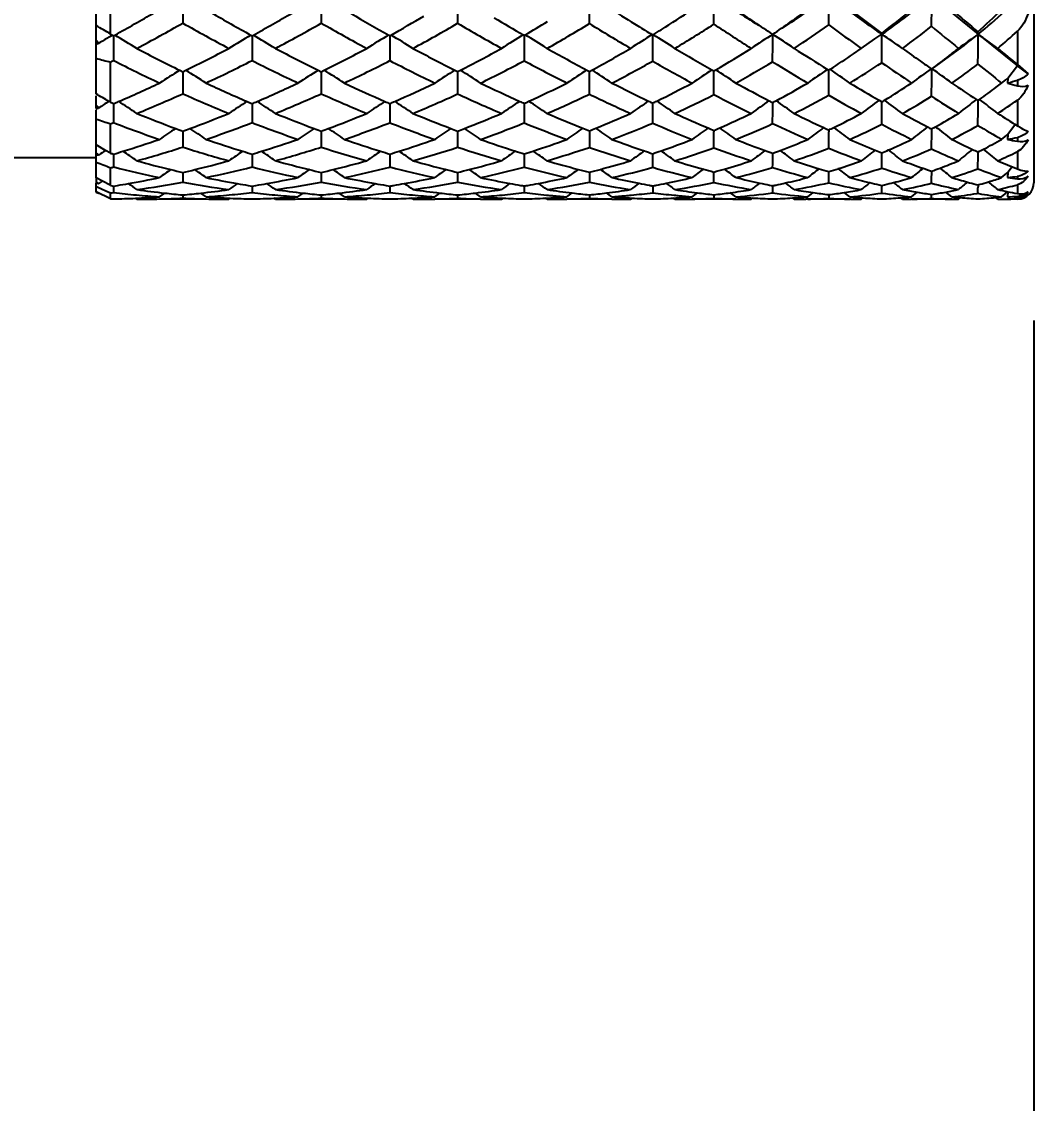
# Model space of a CAD drawing. Header units: millimetres. Extents: x 13495 to 14291, y -4366 to -3315.
# Drawn here: x 13903.935 to 13908.525, y -4003.813 to -3998.911 of the extents above; entities that cross this region are included whole.
import ezdxf

# ---------------------------------------------------------------- set-up
doc = ezdxf.new("R2010")
doc.units = ezdxf.units.MM
doc.header["$LTSCALE"] = 0.1
doc.layers.get('0').update_dxf_attribs({"lineweight": 15})
doc.layers.add('1', color=7, linetype='Continuous')
doc.layers.add('DIM', color=3, linetype='Continuous', lineweight=9)
doc.styles.add('ARIAL', font='arial.ttf')
doc.styles.get("Standard").update_dxf_attribs({"font": 'arial.ttf'})
doc.dimstyles.new('ISO-25', dxfattribs={"dimtxt": 4, "dimasz": 3.5, "dimexe": 0.5, "dimexo": 0.625, "dimtad": 1, "dimdec": 1, "dimlfac": 5, "dimdsep": 46, "dimtxsty": 'Standard', "dimcen": 2.5, "dimadec": 0, "dimazin": 0, "dimtfac": 1, "dimtdec": 1, "dimtmove": 0, "dimatfit": 3, "dimfxl": 1, "dimarcsym": 0})
doc.dimstyles.new('사본 ISO-25', dxfattribs={"dimtxt": 4, "dimasz": 3.5, "dimexe": 0.5, "dimexo": 0.625, "dimgap": 1.5, "dimtad": 1, "dimtih": 1, "dimtoh": 1, "dimdec": 1, "dimlfac": 4, "dimdsep": 46, "dimtxsty": 'ARIAL', "dimcen": 0, "dimclrd": 3, "dimclre": 3, "dimclrt": 3, "dimadec": 1, "dimazin": 0, "dimtfac": 1, "dimtdec": 1, "dimtmove": 0, "dimatfit": 3, "dimfxl": 1.25, "dimtfill": 1, "dimarcsym": 0})

# ---------------------------------------------------------------- blocks, each defined once
blk = doc.blocks.new('*D90')
at = {"color": 3, "lineweight": -2, "transparency": 16777216}
for p, q in [((13908.523, -4000.2663), (13908.523, -4046.4357)), ((13782.273, -4003.2528), (13782.273, -4046.4357)), ((13785.773, -4045.9357), (13905.023, -4045.9357))]:
    blk.add_line(p, q, dxfattribs=at)
at = {"color": 3, "transparency": 16777216}
for points in [[(13785.773, -4045.3524), (13785.773, -4046.5191), (13782.273, -4045.9357)], [(13905.023, -4045.3524), (13905.023, -4046.5191), (13908.523, -4045.9357)]]:
    blk.add_solid(points, dxfattribs=at)
at = {"layer": 'Defpoints', "color": 0, "transparency": 16777216}
for p in [(13908.523, -3999.6413), (13782.273, -4002.6278), (13908.523, -4045.9357)]:
    blk.add_point(p, dxfattribs=at)
at = {"color": 3, "transparency": 16777216, "insert": (13845.6398, -4042.3934), "char_height": 4, "attachment_point": 5, "style": 'ARIAL', "bg_fill": 3, "box_fill_scale": 1.1, "bg_fill_color": 256, "bg_fill_true_color": 13158600, "bg_fill_transparency": 0}
blk.add_mtext('505', dxfattribs=at)
blk = doc.blocks.new('*D91')
at = {"layer": 'Defpoints', "color": 0, "transparency": 16777216}
for p in [(13901.6222, -3989.9741), (13901.6222, -4163.6001), (13943.4233, -4163.6001)]:
    blk.add_point(p, dxfattribs=at)
at = {"layer": 'DIM', "color": 0, "lineweight": -2, "transparency": 16777216}
for p, q in [((13902.2472, -3989.9741), (13943.9233, -3989.9741)), ((13943.4233, -3993.4741), (13943.4233, -4160.1001)), ((13902.2472, -4163.6001), (13943.9233, -4163.6001))]:
    blk.add_line(p, q, dxfattribs=at)
at = {"layer": 'DIM', "color": 0, "transparency": 16777216}
for points in [[(13942.8399, -3993.4741), (13944.0066, -3993.4741), (13943.4233, -3989.9741)], [(13942.8399, -4160.1001), (13944.0066, -4160.1001), (13943.4233, -4163.6001)]]:
    blk.add_solid(points, dxfattribs=at)
at = {"layer": 'DIM', "color": 0, "transparency": 16777216, "insert": (13939.6969, -4076.7871), "char_height": 4, "attachment_point": 5, "rotation": 90}
blk.add_mtext('{\\fGulim|b0|i0|c129|p50;선반까지 높이 1000 ~ 1050}', dxfattribs=at)

msp = doc.modelspace()

# ---------------------------------------------------------------- linework, layer by layer
at = {"layer": '1', "color": 7, "linetype": 'Continuous'}
for p, q in [((13908.523, -3990.7913), (13908.523, -3999.6413)), ((13904.273, -3999.239), (13904.273, -3990.8422)), ((13904.3384, -3998.9675), (13904.3384, -3998.7395)), ((13904.6658, -3998.7962), (13904.6658, -3998.918)), ((13905.2932, -3998.7962), (13905.2932, -3998.9181)), ((13905.9115, -3998.7962), (13905.9114, -3998.9189)), ((13908.0599, -3998.7962), (13908.2701, -3998.9689)), ((13904.3384, -3998.9675), (13904.3469, -3998.9722)), ((13906.2092, -3998.9716), (13906.2133, -3998.974)), ((13906.2133, -3998.974), (13906.2176, -3998.9715)), ((13906.2133, -3998.974), (13906.2176, -3998.9715)), ((13906.7929, -3998.9706), (13906.7953, -3998.9721)), ((13906.7953, -3998.9721), (13906.798, -3998.9705)), ((13907.8027, -3998.9901), (13907.834, -3998.9689)), ((13907.8339, -3998.9689), (13907.8335, -3998.9646)), ((13908.2701, -3998.9689), (13908.2692, -3998.9574)), ((13908.2701, -3998.9689), (13908.4481, -3999.1112)), ((13908.448, -3998.9548), (13908.448, -3999.1063)), ((13904.2843, -3999.0099), (13904.273, -3999.0152)), ((13904.3297, -3998.9825), (13904.3469, -3998.9722)), ((13904.3525, -3998.9753), (13904.3581, -3998.9722)), ((13904.3525, -3998.9753), (13904.3525, -3999.0876)), ((13904.9742, -3998.9723), (13904.9799, -3998.9755)), ((13904.9742, -3998.9724), (13904.9799, -3998.9755)), ((13904.9799, -3998.9755), (13904.9856, -3998.9723)), ((13904.9799, -3998.9755), (13904.9856, -3998.9723)), ((13904.9799, -3998.9755), (13904.9799, -3999.0875)), ((13905.599, -3998.9721), (13905.6042, -3998.975)), ((13905.6042, -3998.975), (13905.6095, -3998.9721)), ((13905.6042, -3998.975), (13905.6095, -3998.9721)), ((13905.6043, -3998.9751), (13905.6042, -3999.0879)), ((13906.2134, -3998.974), (13906.2133, -3999.0889)), ((13907.7406, -3999.0325), (13907.8027, -3998.9901)), ((13907.7056, -3999.057), (13907.7406, -3999.0325)), ((13908.0617, -3999.1246), (13908.1411, -3999.0673)), ((13908.1398, -3999.0655), (13908.1411, -3999.0644)), ((13908.1398, -3999.0655), (13908.1411, -3999.0644)), ((13904.3384, -3999.2769), (13904.3384, -3999.0948)), ((13908.448, -3999.1112), (13908.4043, -3999.1684)), ((13908.448, -3999.1063), (13908.4969, -3999.1475)), ((13908.4969, -3999.1475), (13908.448, -3999.1112)), ((13904.652, -3999.132), (13904.6658, -3999.1389)), ((13904.652, -3999.132), (13904.6658, -3999.1389)), ((13904.6658, -3999.1389), (13904.6797, -3999.132)), ((13904.6658, -3999.1389), (13904.6658, -3999.2381)), ((13905.2795, -3999.132), (13905.2932, -3999.1387)), ((13905.2932, -3999.1387), (13905.3069, -3999.1319)), ((13905.2932, -3999.1387), (13905.3069, -3999.132)), ((13905.2932, -3999.1388), (13905.2932, -3999.2382)), ((13905.8986, -3999.1316), (13905.9114, -3999.1381)), ((13905.9114, -3999.1381), (13905.9243, -3999.1314)), ((13905.9114, -3999.1381), (13905.9243, -3999.1315)), ((13905.9115, -3999.1381), (13905.9114, -3999.2388)), ((13906.4971, -3999.1308), (13906.5084, -3999.1368)), ((13906.5084, -3999.1368), (13906.5199, -3999.1306)), ((13906.5084, -3999.1368), (13906.5199, -3999.1307)), ((13907.0636, -3999.1296), (13907.0726, -3999.1347)), ((13907.0726, -3999.1347), (13907.0818, -3999.1293)), ((13907.0726, -3999.1347), (13907.0819, -3999.1294)), ((13907.587, -3999.1278), (13907.593, -3999.1314)), ((13907.593, -3999.1314), (13907.5992, -3999.1274)), ((13907.593, -3999.1314), (13907.5992, -3999.1274)), ((13908.0575, -3999.1251), (13908.0593, -3999.1263)), ((13908.3523, -3999.2084), (13908.3765, -3999.1896)), ((13908.3765, -3999.1896), (13908.395, -3999.1754)), ((13908.395, -3999.1754), (13908.4043, -3999.1684)), ((13908.4043, -3999.1684), (13908.404, -3999.1896)), ((13908.448, -3999.1773), (13908.448, -3999.2017)), ((13904.273, -3999.3056), (13904.273, -3999.2475)), ((13908.2625, -3999.2646), (13908.2692, -3999.269)), ((13908.2692, -3999.269), (13908.2766, -3999.2638)), ((13908.2692, -3999.269), (13908.2767, -3999.2638)), ((13904.273, -3999.6191), (13904.273, -3999.311)), ((13904.3297, -3999.2734), (13904.331, -3999.2726)), ((13904.3384, -3999.2769), (13904.331, -3999.2726)), ((13904.3525, -3999.283), (13904.3525, -3999.2957)), ((13904.3525, -3999.2957), (13904.3525, -3999.3692)), ((13904.9799, -3999.2831), (13904.9799, -3999.2956)), ((13904.9799, -3999.2956), (13904.9799, -3999.3691)), ((13905.6043, -3999.2958), (13905.6042, -3999.3694)), ((13905.6043, -3999.2828), (13905.6043, -3999.2958)), ((13906.2134, -3999.296), (13906.2133, -3999.3702)), ((13906.2134, -3999.2819), (13906.2134, -3999.296)), ((13907.8216, -3999.2679), (13907.8335, -3999.2747)), ((13908.448, -3999.267), (13908.448, -3999.3833)), ((13904.3384, -3999.5073), (13904.3384, -3999.3747)), ((13904.6658, -3999.4076), (13904.6658, -3999.4097)), ((13904.6658, -3999.4076), (13904.6658, -3999.4097)), ((13904.6658, -3999.4097), (13904.6658, -3999.4799)), ((13905.2932, -3999.4075), (13905.2932, -3999.4098)), ((13905.2932, -3999.4075), (13905.2932, -3999.4098)), ((13905.2932, -3999.4098), (13905.2932, -3999.48)), ((13905.9115, -3999.4099), (13905.9114, -3999.4804)), ((13905.9115, -3999.407), (13905.9115, -3999.4099)), ((13906.5086, -3999.4102), (13906.5084, -3999.4812)), ((13906.5086, -3999.4061), (13906.5086, -3999.4102)), ((13907.0728, -3999.4045), (13907.0728, -3999.4107)), ((13907.5933, -3999.4019), (13907.5933, -3999.4115)), ((13908.4395, -3999.3767), (13908.4043, -3999.4223)), ((13908.3765, -3999.4449), (13908.3931, -3999.4314)), ((13908.3931, -3999.4314), (13908.4043, -3999.4223)), ((13908.4043, -3999.4223), (13908.404, -3999.4449)), ((13908.448, -3999.4359), (13908.448, -3999.4538)), ((13904.316, -3999.4947), (13904.273, -3999.4704)), ((13904.3384, -3999.5073), (13904.316, -3999.4947)), ((13906.2134, -3999.5108), (13906.2133, -3999.5706)), ((13908.27, -3999.5018), (13908.27, -3999.5064)), ((13908.448, -3999.5004), (13908.448, -3999.5792)), ((13904.273, -3999.5288), (13903.773, -3999.5288)), ((13904.2843, -3999.5164), (13904.273, -3999.5162)), ((13904.3525, -3999.5116), (13904.3525, -3999.57)), ((13904.9799, -3999.5117), (13904.9799, -3999.5699)), ((13905.6043, -3999.5114), (13905.6042, -3999.5701)), ((13904.3384, -3999.6542), (13904.3384, -3999.5736)), ((13904.6658, -3999.5948), (13904.6658, -3999.6075)), ((13904.6658, -3999.5948), (13904.6658, -3999.6075)), ((13904.6658, -3999.6075), (13904.6658, -3999.6387)), ((13905.2932, -3999.5947), (13905.2932, -3999.6076)), ((13905.2932, -3999.5947), (13905.2932, -3999.6076)), ((13905.2932, -3999.6076), (13905.2932, -3999.6388)), ((13905.9115, -3999.6077), (13905.9114, -3999.639)), ((13905.9115, -3999.5944), (13905.9115, -3999.6077)), ((13906.5086, -3999.5938), (13906.5084, -3999.6395)), ((13908.3765, -3999.618), (13908.3925, -3999.6044)), ((13908.3925, -3999.6044), (13908.4043, -3999.5945)), ((13908.4043, -3999.5945), (13908.404, -3999.618)), ((13908.4241, -3999.5695), (13908.4043, -3999.5945)), ((13904.3012, -3999.6342), (13904.273, -3999.6191)), ((13904.273, -3999.6209), (13904.273, -3999.638)), ((13904.273, -3999.638), (13904.2843, -3999.6461)), ((13904.273, -3999.6841), (13904.273, -3999.6398)), ((13904.2843, -3999.6461), (13904.273, -3999.6433)), ((13904.273, -3999.658), (13904.2779, -3999.6602)), ((13904.2843, -3999.6461), (13904.3012, -3999.6342)), ((13904.336, -3999.6529), (13904.3012, -3999.6342)), ((13904.3384, -3999.6542), (13904.336, -3999.6529)), ((13904.3384, -3999.6542), (13904.336, -3999.6529)), ((13904.3525, -3999.6565), (13904.3699, -3999.6536)), ((13904.3525, -3999.6565), (13904.3699, -3999.6537)), ((13904.3525, -3999.6569), (13904.3525, -3999.686)), ((13904.9624, -3999.6536), (13904.9799, -3999.6566)), ((13904.9624, -3999.6537), (13904.9799, -3999.6566)), ((13904.9799, -3999.6566), (13904.9974, -3999.6536)), ((13904.9799, -3999.6566), (13904.9974, -3999.6537)), ((13904.9799, -3999.6566), (13904.9799, -3999.686)), ((13905.5871, -3999.6535), (13905.6042, -3999.6564)), ((13905.5871, -3999.6536), (13905.6042, -3999.6564)), ((13905.6043, -3999.6565), (13905.6042, -3999.6861)), ((13906.2134, -3999.6572), (13906.2133, -3999.6863)), ((13906.2134, -3999.6561), (13906.2134, -3999.6572)), ((13906.7955, -3999.6575), (13906.7953, -3999.6867)), ((13906.7955, -3999.6556), (13906.7955, -3999.6575)), ((13907.3391, -3999.6547), (13907.3391, -3999.6579)), ((13907.8338, -3999.6533), (13907.8337, -3999.6586)), ((13908.2609, -3999.6489), (13908.2692, -3999.6511)), ((13908.261, -3999.649), (13908.2692, -3999.6511)), ((13908.2698, -3999.651), (13908.2697, -3999.6597)), ((13908.448, -3999.6125), (13908.4467, -3999.6126)), ((13908.448, -3999.6125), (13908.448, -3999.6233)), ((13908.448, -3999.6504), (13908.448, -3999.6902)), ((13904.2948, -3999.6929), (13904.273, -3999.682)), ((13904.286, -3999.6885), (13904.273, -3999.682)), ((13904.2779, -3999.6602), (13904.3166, -3999.6778)), ((13904.2843, -3999.6897), (13904.286, -3999.6885)), ((13904.3166, -3999.7038), (13904.2948, -3999.6929)), ((13904.3166, -3999.6778), (13904.3384, -3999.6876)), ((13904.3384, -3999.7147), (13904.3166, -3999.7038)), ((13904.3384, -3999.7147), (13904.3384, -3999.6876)), ((13904.5602, -3999.7053), (13904.5841, -3999.6883)), ((13904.6658, -3999.6968), (13904.6658, -3999.7115)), ((13904.7714, -3999.7053), (13904.7476, -3999.6883)), ((13905.1879, -3999.7053), (13905.2117, -3999.6883)), ((13905.2932, -3999.6967), (13905.2932, -3999.7115)), ((13905.3986, -3999.7053), (13905.3747, -3999.6882)), ((13905.8074, -3999.7053), (13905.8312, -3999.6881)), ((13905.9115, -3999.6966), (13905.9114, -3999.7116)), ((13906.0155, -3999.7053), (13905.9916, -3999.688)), ((13906.4066, -3999.7053), (13906.4305, -3999.6876)), ((13906.5085, -3999.6964), (13906.5084, -3999.7117)), ((13906.9739, -3999.7053), (13906.998, -3999.687)), ((13907.0727, -3999.696), (13907.0726, -3999.7119)), ((13907.498, -3999.7053), (13907.5226, -3999.6859)), ((13907.5931, -3999.6953), (13907.593, -3999.7122)), ((13907.9687, -3999.7053), (13907.9942, -3999.6843)), ((13908.1508, -3999.7053), (13908.1245, -3999.6835)), ((13908.2692, -3999.6897), (13908.2656, -3999.6903)), ((13908.2692, -3999.6897), (13908.2656, -3999.6902)), ((13908.2732, -3999.6903), (13908.2692, -3999.6897)), ((13908.2732, -3999.6903), (13908.2692, -3999.6897)), ((13908.3765, -3999.7053), (13908.3923, -3999.6917)), ((13908.3923, -3999.6917), (13908.4043, -3999.6814)), ((13908.4043, -3999.6814), (13908.404, -3999.7053)), ((13908.448, -3999.7047), (13908.448, -3999.7071)), ((13908.4825, -3999.7028), (13908.466, -3999.7107)), ((13908.4969, -3999.6908), (13908.4825, -3999.7028)), ((13904.4579, -3999.7163), (13904.4512, -3999.7115)), ((13904.7714, -3999.7163), (13904.5602, -3999.7163)), ((13904.8743, -3999.7163), (13904.881, -3999.7115)), ((13905.0855, -3999.7163), (13905.0788, -3999.7115)), ((13905.3986, -3999.7163), (13905.1879, -3999.7163)), ((13905.4994, -3999.7163), (13905.5061, -3999.7115)), ((13905.7091, -3999.7163), (13905.7023, -3999.7114)), ((13906.0155, -3999.7163), (13905.8074, -3999.7163)), ((13906.1103, -3999.7163), (13906.117, -3999.7113)), ((13906.3165, -3999.7163), (13906.3096, -3999.7113)), ((13906.6104, -3999.7163), (13906.4066, -3999.7163)), ((13906.6949, -3999.7163), (13906.7019, -3999.7111)), ((13906.8959, -3999.7163), (13906.8888, -3999.7109)), ((13907.1716, -3999.7163), (13906.9739, -3999.7163)), ((13907.242, -3999.7163), (13907.2493, -3999.7106)), ((13907.4362, -3999.7163), (13907.4287, -3999.7104)), ((13907.4983, -3999.7156), (13907.4891, -3999.7158)), ((13907.4983, -3999.7157), (13907.4891, -3999.7158)), ((13907.6884, -3999.7163), (13907.498, -3999.7163)), ((13907.6921, -3999.7158), (13907.6881, -3999.7157)), ((13907.6921, -3999.7158), (13907.6881, -3999.7158)), ((13907.7406, -3999.7163), (13907.7484, -3999.71)), ((13907.927, -3999.7163), (13907.9188, -3999.7097)), ((13908.1508, -3999.7163), (13907.9687, -3999.7163)), ((13907.9718, -3999.7159), (13907.9688, -3999.7159)), ((13907.9718, -3999.7159), (13907.9688, -3999.7159)), ((13908.181, -3999.7163), (13908.1897, -3999.7089)), ((13908.3589, -3999.7163), (13908.3493, -3999.7082)), ((13908.448, -3999.7163), (13908.404, -3999.7163)), ((13908.448, -3999.714), (13908.448, -3999.7163))]:
    msp.add_line(p, q, dxfattribs=at)
for centre, radius, start, end in [((13858.028, -3998.8008), 48.4806, 359.85864, 0.00541), ((13875.8629, -3998.8004), 31.21, 359.77525, 0.0077), ((13913.6265, -3988.9824), 11.8009, 236.26498, 237.43827), ((13905.0496, -3995.3274), 4.3016, 302.8609, 306.2537), ((13886.8328, -3998.7999), 20.7606, 359.6505, 0.01032), ((13905.8655, -3996.1595), 3.4304, 305.0183, 309.7697), ((13894.1647, -3998.7997), 13.8952, 359.45287, 0.0145), ((13900.1421, -3991.3514), 8.7093, 298.95218, 300.30079), ((13908.9842, -3991.6946), 8.3094, 239.71872, 241.14586), ((13901.167, -3992.0483), 7.9072, 298.8764, 300.34009), ((13912.5023, -3989.6071), 10.9669, 237.50388, 238.22832), ((13904.0332, -3994.4973), 5.2587, 302.1772, 304.0005), ((13913.9822, -3988.8889), 12.0725, 235.6574, 236.61378), ((13904.9144, -3995.3655), 4.3433, 303.9324, 306.5013), ((13916.506, -3987.1338), 14.6691, 233.0512, 233.75698), ((13905.7273, -3996.1823), 3.4896, 307.1245, 309.9634), ((13923.1343, -3981.3254), 23.062, 229.48072, 229.86659), ((13906.4439, -3996.9019), 2.749, 311.6051, 314.6693), ((13906.5601, -3996.8594), 2.7155, 309.0274, 312.3924), ((13900.5334, -3991.6609), 8.3511, 298.02988, 299.65883), ((13908.6256, -3991.9576), 8.0079, 240.36421, 242.0662), ((13901.514, -3992.3016), 7.6198, 297.95117, 299.73425), ((13909.6314, -3991.3415), 8.7307, 240.20527, 241.75271), ((13910.0196, -3991.0525), 9.0698, 239.59589, 240.83067), ((13902.1659, -3992.8311), 7.0406, 299.2821, 300.68127), ((13902.4707, -3993.0281), 6.822, 298.33902, 300.28825), ((13910.6576, -3990.8444), 9.3661, 239.55305, 240.95396), ((13911.0983, -3990.4976), 9.7833, 239.11944, 240.01669), ((13903.1247, -3993.6581), 6.148, 300.20367, 301.29871), ((13903.4085, -3993.8333), 5.9572, 299.21827, 301.35686), ((13911.7936, -3990.3414), 10.0763, 238.36435, 239.60177), ((13904.3004, -3994.6541), 5.0899, 300.6597, 303.0015), ((13913.1723, -3989.6918), 11.0642, 236.54411, 237.58915), ((13893.8081, -4016.9049), 20.7999, 59.58464, 59.79307), ((13912.5833, -4009.419), 12.2384, 121.388, 121.93194), ((13900.659, -4008.0796), 10.6704, 57.98107, 58.60499), ((13913.7055, -4010.0095), 13.0247, 122.04961, 122.56499), ((13912.2392, -3990.0308), 10.4682, 238.23133, 238.64929), ((13904.0388, -3994.5053), 5.2489, 301.7137, 302.1724), ((13901.1203, -4008.0335), 10.6947, 57.31336, 57.93431), ((13915.0656, -4010.8882), 14.2044, 122.9522, 123.42089), ((13883.5673, -3998.974), 23.7719, 359.71239, 0.01219), ((13901.3689, -4008.1748), 10.9723, 56.42967, 57.03521), ((13905.1436, -3995.4716), 4.2351, 302.7741, 305.3341), ((13915.2414, -3988.4221), 12.9939, 233.94117, 234.74262), ((13892.134, -3998.9749), 15.7, 359.55244, 0.02167), ((13901.2843, -4008.6467), 11.6858, 55.35834, 55.91089), ((13905.9241, -3996.249), 3.4292, 305.7368, 308.5089), ((13920.1285, -3984.3844), 18.9027, 230.32051, 230.79823), ((13906.5177, -3996.8054), 2.7842, 305.6683, 309.0057), ((13919.4932, -4014.7847), 19.3933, 125.36009, 125.68347), ((13897.4265, -3998.9702), 10.8436, 359.29264, 0.00668), ((13900.6414, -4009.7136), 13.1774, 54.15065, 54.62564), ((13906.6298, -3996.9574), 2.7011, 309.8035, 312.3123), ((13907.9935, -3996.1741), 4.6691, 217.1723, 217.3993), ((13909.9346, -4008.33), 10.8991, 120.9477, 121.22661), ((13905.3261, -3997.2052), 2.0202, 241.0066, 241.1877), ((13898.4991, -4008.7857), 11.4294, 58.57707, 59.16159), ((13910.7305, -4008.6362), 11.2483, 120.77999, 121.37416), ((13899.32, -4008.4842), 11.0714, 58.6168, 59.22047), ((13911.5877, -4008.9545), 11.641, 120.96054, 121.5339), ((13900.0433, -4008.2482), 10.818, 58.41682, 59.0338), ((13869.9972, -3998.9722), 36.7984, 359.81572, 0.00017), ((13907.7923, -3992.7688), 7.096, 241.97227, 243.73347), ((13901.4046, -3992.4885), 7.407, 296.24203, 297.9329), ((13908.7003, -3992.2202), 7.712, 242.04811, 243.66788), ((13902.3119, -3993.0985), 6.7359, 296.40031, 298.24306), ((13909.6181, -3991.7856), 8.234, 241.65738, 243.14533), ((13903.198, -3993.7872), 5.9996, 297.02796, 299.03952), ((13910.5736, -3991.4232), 8.7192, 240.77477, 242.12626), ((13904.0685, -3994.5538), 5.192, 298.1741, 300.3892), ((13911.5912, -3991.1149), 9.2052, 239.33095, 240.53688), ((13904.9049, -3995.3499), 4.3617, 299.9414, 302.4), ((13912.8143, -3990.6824), 9.9322, 237.21542, 238.24445), ((13905.6948, -3996.1375), 3.545, 302.4954, 304.5573), ((13914.8956, -3989.3481), 11.931, 234.26214, 234.74283), ((13906.413, -3996.8642), 2.7977, 306.0458, 308.1126), ((13906.4013, -3996.8501), 2.8161, 308.1571, 309.1961), ((13919.6501, -3985.4844), 17.6364, 230.1916, 230.56769), ((13907.0274, -3988.8148), 10.6259, 254.97665, 255.34102), ((13902.7931, -3996.0555), 3.4096, 296.9503, 297.2173), ((13907.4656, -3993.0095), 6.8289, 242.87979, 244.82127), ((13901.7389, -3992.7345), 7.1319, 295.1635, 297.02848), ((13908.3393, -3992.5085), 7.387, 242.95002, 244.74705), ((13902.6087, -3993.2894), 6.5265, 295.30657, 297.32092), ((13909.2158, -3992.1288), 7.8404, 242.57212, 244.23225), ((13903.4789, -3993.9633), 5.8093, 295.88967, 298.07894), ((13910.0851, -3991.895), 8.1695, 241.71084, 243.23933), ((13904.3251, -3994.6974), 5.04, 296.9631, 299.3482), ((13911.0228, -3991.6776), 8.5337, 240.30492, 241.67547), ((13905.139, -3995.4636), 4.2444, 298.6136, 301.2198), ((13912.1285, -3991.3594), 9.0969, 238.23042, 239.40161), ((13905.9055, -3996.2208), 3.463, 300.9869, 303.8302), ((13913.7641, -3990.5353), 10.4155, 235.29134, 236.19132), ((13914.3158, -3990.169), 10.926, 234.74063, 235.05485), ((13906.6084, -3996.9295), 2.7362, 304.3119, 307.3708), ((13917.5796, -3987.5371), 14.8485, 231.16905, 231.69842), ((13910.454, -4008.4696), 10.9934, 121.85547, 122.41999), ((13898.7844, -4008.6198), 11.1702, 57.58947, 58.14501), ((13911.2903, -4008.7832), 11.37, 121.91455, 122.46015), ((13899.563, -4008.352), 10.8629, 57.50698, 58.07811), ((13912.2271, -4009.1722), 11.8687, 122.22268, 122.74457), ((13900.2313, -4008.1593), 10.673, 57.18377, 57.76436), ((13913.3512, -4009.7745), 12.6597, 122.77956, 123.26801), ((13862.0352, -3999.125), 44.4734, 359.85192, 359.98483), ((13900.7692, -4008.0554), 10.617, 56.62147, 57.20443), ((13914.5936, -4010.4747), 13.6167, 123.57303, 124.02709), ((13879.1096, -3999.1258), 27.9632, 359.7622, 359.9818), ((13901.1251, -4008.0974), 10.7662, 55.83176, 56.40707), ((13916.1556, -4011.5526), 15.093, 124.59138, 125.00275), ((13889.425, -3999.1263), 18.1683, 359.6262, 359.98386), ((13901.2121, -4008.3825), 11.2451, 54.83587, 55.38983), ((13918.3412, -4013.3832), 17.5798, 125.79879, 126.15891), ((13896.1639, -3999.1267), 11.896, 359.40865, 0.00172), ((13900.8627, -4009.1012), 12.3027, 53.67264, 54.18645), ((13901.6375, -3992.9726), 6.8698, 293.48348, 295.17932), ((13907.5965, -3993.1754), 6.6446, 244.83849, 246.59664), ((13902.4584, -3993.4023), 6.3986, 293.42814, 295.24963), ((13908.4099, -3992.8214), 7.0443, 244.69196, 246.33293), ((13903.2836, -3993.9598), 5.8069, 293.79305, 295.76051), ((13909.2191, -3992.5908), 7.3353, 244.10446, 245.63182), ((13904.0978, -3994.6091), 5.1294, 294.6137, 296.7512), ((13910.0223, -3992.4854), 7.5224, 243.02751, 244.43976), ((13904.8984, -3995.337), 4.376, 295.9619, 298.3121), ((13910.8546, -3992.4417), 7.6875, 241.37422, 242.65331), ((13905.6664, -3996.0904), 3.5999, 297.9715, 300.5831), ((13911.8082, -3992.3332), 7.9989, 238.99935, 240.10603), ((13906.3844, -3996.8223), 2.8485, 300.8649, 303.7926), ((13913.1864, -3991.8146), 8.9302, 235.67516, 236.53832), ((13907.0248, -3997.477), 2.1817, 305.0155, 307.4785), ((13889.6441, -4024.5247), 29.2125, 59.81729, 59.9486), ((13901.9625, -3993.2213), 6.5962, 292.22848, 294.19409), ((13907.291, -3993.3895), 6.4107, 245.82642, 247.85311), ((13902.7561, -3993.6081), 6.1753, 292.16103, 294.25799), ((13908.0826, -3993.0638), 6.7752, 245.68785, 247.58729), ((13903.5564, -3994.127), 5.6282, 292.4877, 294.7361), ((13908.8461, -3992.9103), 6.9758, 245.12171, 246.90916), ((13904.3557, -3994.7596), 4.9708, 293.2326, 295.6637), ((13909.5995, -3992.8784), 7.0728, 244.08524, 245.75339), ((13905.1312, -3995.4485), 4.2613, 294.464, 297.1033), ((13910.3566, -3992.9377), 7.1082, 242.4842, 244.01311), ((13905.8734, -3996.1644), 3.5279, 296.2939, 299.1705), ((13911.1785, -3992.9935), 7.2066, 240.16302, 241.50761), ((13906.5673, -3996.865), 2.8127, 298.9075, 302.0342), ((13912.2668, -3992.8032), 7.6979, 236.86703, 237.94236), ((13920.1721, -4014.8282), 19.5977, 127.4239, 127.72452), ((13900.2052, -4009.8032), 13.2751, 52.10551, 52.55389), ((13906.615, -3997.2431), 3.1105, 221.1572, 221.4698), ((13904.1805, -3998.8865), 0.4291, 282.4589, 282.97), ((13904.0336, -3998.2533), 1.0792, 283.021, 283.4284), ((13910.1748, -4008.3226), 10.7728, 122.85963, 123.14779), ((13905.4002, -3996.8372), 2.6608, 246.4793, 246.8111), ((13901.7062, -3993.1286), 6.6992, 293.26748, 293.47658), ((13898.2382, -4008.7777), 11.3134, 56.6497, 57.15081), ((13910.9857, -4008.6309), 11.1313, 122.79054, 123.29996), ((13907.5275, -3993.3332), 6.4724, 246.60227, 246.82031), ((13902.5065, -3993.5117), 6.2791, 293.19792, 293.42277), ((13899.0677, -4008.4852), 10.9582, 56.69078, 57.20831), ((13911.8302, -4008.9044), 11.4804, 122.97256, 123.46618), ((13908.3098, -3993.0479), 6.7967, 246.3396, 246.54254), ((13903.3158, -3994.0317), 5.7281, 293.548, 293.7893), ((13899.7903, -4008.2643), 10.7192, 56.48453, 57.01345), ((13912.894, -4009.4322), 12.1708, 123.40926, 123.87452), ((13909.1097, -3992.8297), 7.0726, 245.64072, 245.8253), ((13904.0958, -3994.604), 5.135, 294.3545, 294.6098), ((13900.3842, -4008.1341), 10.6185, 56.03567, 56.56949), ((13914.0749, -4010.0547), 13.0208, 124.09088, 124.52598), ((13909.8826, -3992.7745), 7.2014, 244.45014, 244.61492), ((13904.8917, -3995.3226), 4.3919, 295.6868, 295.9592), ((13874.57, -3999.2605), 32.2256, 359.80264, 359.96428), ((13900.8326, -4008.0994), 10.6637, 55.34786, 55.88016), ((13915.5162, -4010.9678), 14.2817, 125.00737, 125.40567), ((13910.6706, -3992.7942), 7.2899, 242.66488, 242.8044), ((13905.6574, -3996.0734), 3.6192, 297.6855, 297.9713), ((13886.6606, -3999.262), 20.6786, 359.69113, 359.95506), ((13901.0564, -4008.2514), 10.9701, 54.43938, 54.95975), ((13917.412, -4012.4033), 16.264, 126.13388, 126.48761), ((13906.3725, -3996.8029), 2.8713, 300.5844, 300.8685), ((13894.4389, -3999.2633), 13.395, 359.51511, 359.95127), ((13900.9265, -4008.7331), 11.7251, 53.3407, 53.83439), ((13899.3559, -3999.2603), 8.9141, 359.2202, 359.94352), ((13907.1984, -3997.5125), 2.1541, 302.5987, 305.4611), ((13908.7122, -3986.2077), 13.8744, 251.34006, 251.62454), ((13906.6619, -3993.9328), 5.8273, 247.77582, 249.63165), ((13902.605, -3993.7511), 6.0203, 290.3432, 292.14418), ((13907.4184, -3993.5994), 6.1847, 247.83926, 249.5872), ((13903.3692, -3994.1604), 5.5888, 290.4855, 292.4051), ((13908.1542, -3993.4217), 6.3918, 247.50858, 249.16243), ((13904.1349, -3994.6917), 5.0389, 291.0201, 293.0801), ((13908.8669, -3993.3884), 6.4633, 246.75863, 248.32149), ((13904.8942, -3995.3264), 4.3875, 291.997, 294.2319), ((13909.5508, -3993.4953), 6.4078, 245.52335, 246.99214), ((13905.6309, -3996.0194), 3.6793, 293.5182, 295.9686), ((13910.2268, -3993.6831), 6.2964, 243.6909, 245.04364), ((13906.3299, -3996.726), 2.9592, 295.7587, 298.4723), ((13910.952, -3993.8528), 6.2546, 241.07611, 242.26563), ((13906.9752, -3997.4006), 2.2729, 299.0158, 302.04), ((13911.9369, -3993.7353), 6.6387, 237.38627, 238.29538), ((13903.3664, -3996.8331), 2.7211, 290.9292, 291.2485), ((13906.388, -3994.1085), 5.6408, 248.8476, 251.0933), ((13910.6789, -4008.4972), 10.9262, 123.59187, 124.05578), ((13906.6277, -3994.0238), 5.7301, 249.63641, 249.97851), ((13902.6538, -3993.8811), 5.8814, 290.00519, 290.33841), ((13898.5544, -4008.6461), 11.1046, 55.95407, 56.41045), ((13902.8855, -3993.9349), 5.8238, 288.89519, 291.07775), ((13907.124, -3993.8113), 5.9571, 248.90386, 251.03298), ((13911.5283, -4008.8109), 11.3103, 123.64859, 124.09661), ((13907.3649, -3993.7412), 6.0332, 249.59338, 249.91636), ((13903.4078, -3994.2629), 5.4792, 290.1272, 290.483), ((13899.3454, -4008.3751), 10.7883, 55.86926, 56.33915), ((13903.6277, -3994.3042), 5.4372, 289.0079, 291.3168), ((13907.8375, -3993.6733), 6.1183, 248.59131, 250.62084), ((13912.4869, -4009.2046), 11.8266, 123.95941, 124.3878), ((13908.0784, -3993.6186), 6.1808, 249.17007, 249.47624), ((13904.1493, -3994.7285), 4.9994, 290.6388, 291.0179), ((13900.0009, -4008.2088), 10.6293, 55.53849, 56.01568), ((13904.3792, -3994.8171), 4.9086, 289.4723, 291.9407), ((13908.5126, -3993.7139), 6.1058, 247.87816, 249.82283), ((13913.6665, -4009.843), 12.6818, 124.52247, 124.92236), ((13908.7781, -3993.6089), 6.2256, 248.3318, 248.61939), ((13904.8944, -3995.3266), 4.3872, 291.5867, 291.9961), ((13900.5273, -4008.1204), 10.5957, 54.96291, 55.4426), ((13905.1202, -3995.4237), 4.2884, 290.3332, 292.9925), ((13909.1622, -3993.8739), 5.9854, 246.70666, 248.55465), ((13914.9678, -4010.5702), 13.6995, 125.32673, 125.69843), ((13909.4283, -3993.7806), 6.0973, 247.00331, 247.2723), ((13905.6191, -3995.9924), 3.7088, 293.0732, 293.5185), ((13883.7295, -3999.3765), 23.3433, 359.73964, 359.9161), ((13900.858, -4008.1848), 10.7818, 54.15578, 54.6299), ((13905.8387, -3996.0905), 3.6096, 291.6708, 294.5589), ((13909.7911, -3994.1246), 5.7934, 244.95916, 246.68379), ((13916.5914, -4011.6469), 15.2177, 126.35691, 126.695), ((13910.0539, -3994.0518), 5.8892, 245.05509, 245.29884), ((13906.3071, -3996.6788), 3.0116, 295.2759, 295.7595), ((13892.6939, -3999.3775), 14.8994, 359.58751, 359.86917), ((13900.9012, -4008.4977), 11.3145, 53.1398, 53.59747), ((13906.5199, -3996.7735), 2.9158, 293.625, 296.776), ((13910.4382, -3994.3855), 5.6299, 242.4412, 243.9828), ((13918.773, -4013.3362), 17.5984, 127.57635, 127.87498), ((13910.7044, -3994.3213), 5.7247, 242.2769, 242.48), ((13906.9404, -3997.3379), 2.3446, 298.5025, 299.0153), ((13898.425, -3999.3775), 9.6349, 359.34327, 359.87644), ((13900.4936, -4009.23), 12.425, 51.95535, 52.38282), ((13907.1489, -3997.4291), 2.2511, 296.4296, 299.8479), ((13911.2161, -3994.5124), 5.6915, 238.8173, 240.0713), ((13902.7342, -3994.1135), 5.6354, 287.1373, 288.9062), ((13906.5582, -3994.2237), 5.5184, 251.1085, 252.9206), ((13903.4442, -3994.3698), 5.3663, 287.1033, 288.9616), ((13907.2564, -3994.0521), 5.7039, 250.9913, 252.7233), ((13904.1667, -3994.778), 4.9469, 287.3997, 289.3686), ((13907.9274, -3994.0396), 5.7334, 250.52123, 252.18237), ((13904.8874, -3995.3077), 4.4073, 288.0586, 290.1632), ((13908.5603, -3994.1862), 5.6086, 249.6554, 251.2498), ((13905.5963, -3995.9345), 3.771, 289.1487, 291.4263), ((13909.1536, -3994.4611), 5.3635, 248.3132, 249.8319), ((13906.278, -3996.6109), 3.0855, 290.7982, 293.2916), ((13909.7145, -3994.8173), 5.0518, 246.3551, 247.7704), ((13906.9175, -3997.2885), 2.399, 293.2335, 295.9881), ((13910.2768, -3995.1717), 4.7729, 243.5491, 244.8019), ((13907.4969, -3997.9152), 1.7646, 296.8622, 299.9007), ((13905.6955, -3998.0038), 2.0687, 226.5597, 226.9855), ((13910.3677, -4008.369), 10.7414, 124.29136, 124.49652), ((13904.9979, -3997.3418), 2.2637, 253.0609, 253.4349), ((13902.7716, -3994.2329), 5.5104, 286.6726, 287.1319), ((13898.0325, -4008.8204), 11.286, 55.29714, 55.68573), ((13903.0033, -3994.2908), 5.4489, 285.4822, 287.7645), ((13906.2991, -3994.377), 5.3579, 252.2521, 254.5784), ((13911.178, -4008.662), 11.0865, 124.25641, 124.65199), ((13906.5246, -3994.3318), 5.4053, 252.9245, 253.3948), ((13903.4674, -3994.4441), 5.2884, 286.6189, 287.0997), ((13898.8696, -4008.5319), 10.9296, 55.33907, 55.74042), ((13903.6973, -3994.5128), 5.2173, 285.4312, 287.8119), ((13906.9837, -3994.2323), 5.5133, 252.1438, 254.3815), ((13912.0598, -4008.9738), 11.489, 124.4389, 124.82067), ((13907.2054, -3994.2145), 5.5337, 252.7283, 253.1812), ((13904.1782, -3994.8139), 4.9092, 286.8871, 287.3979), ((13899.593, -4008.3186), 10.6975, 55.12895, 55.53939), ((13904.4038, -3994.8891), 4.8325, 285.6698, 288.1779), ((13907.6335, -3994.2714), 5.4863, 251.706, 253.8799), ((13913.1075, -4009.4475), 12.1276, 124.87513, 125.23729), ((13907.8648, -3994.232), 5.5311, 252.1902, 252.6282), ((13904.8818, -3995.2899), 4.426, 287.5084, 288.0564), ((13900.1823, -4008.1965), 10.608, 54.67177, 55.08667), ((13905.1115, -3995.3993), 4.3144, 286.2179, 288.8924), ((13908.2446, -3994.4669), 5.3064, 250.9019, 253.0199), ((13914.3191, -4010.0744), 13.0023, 125.56087, 125.90006), ((13908.4792, -3994.4222), 5.3591, 251.2596, 251.6868), ((13905.5847, -3995.9009), 3.8066, 288.545, 289.148), ((13881.3844, -3999.4731), 25.4111, 359.77823, 359.91727), ((13900.6117, -4008.1825), 10.6841, 53.97201, 54.38632), ((13905.8024, -3995.9946), 3.7121, 287.1317, 290.0097), ((13908.8082, -3994.8031), 4.991, 249.6504, 251.7108), ((13915.8159, -4011.0056), 14.3152, 126.48276, 126.7938), ((13909.0499, -3994.7403), 5.0656, 249.8434, 250.2591), ((13906.2623, -3996.5701), 3.1292, 290.1238, 290.8006), ((13891.0253, -3999.474), 16.314, 359.65292, 359.87966), ((13900.8069, -4008.355), 11.028, 53.04898, 53.45529), ((13906.4649, -3996.6402), 3.06, 288.5067, 291.6321), ((13909.3237, -3995.2411), 4.583, 247.8127, 249.793), ((13917.8104, -4012.4812), 16.3959, 127.61435, 127.89119), ((13909.5829, -3995.1364), 4.7066, 247.7832, 248.1792), ((13906.8991, -3997.2463), 2.445, 292.4679, 293.2401), ((13897.3182, -3999.4746), 10.5157, 359.45356, 359.83308), ((13900.633, -4008.856), 11.8302, 51.93457, 52.32228), ((13907.0853, -3997.2917), 2.4025, 290.5085, 293.9165), ((13909.8043, -3995.7198), 4.1526, 245.1506, 246.9881), ((13920.7409, -4014.973), 19.8964, 128.90721, 129.14349), ((13910.1022, -3995.5405), 4.3648, 244.8147, 245.1692), ((13907.4764, -3997.8754), 1.8094, 295.9867, 296.8688), ((13901.4971, -3999.4727), 6.7729, 359.10825, 359.71473), ((13899.8307, -4009.9555), 13.46, 50.68412, 51.03939), ((13907.6486, -3997.9025), 1.7867, 293.4232, 296.5789), ((13911.6054, -3981.2371), 19.724, 248.17661, 248.38086), ((13905.7943, -3994.715), 5.0086, 254.5239, 256.3438), ((13903.5114, -3994.6), 5.1265, 283.6339, 285.4176), ((13906.4709, -3994.5227), 5.2069, 254.5699, 256.3201), ((13904.1956, -3994.875), 4.8457, 283.7453, 285.6086), ((13907.1236, -3994.5006), 5.2361, 254.3263, 256.0214), ((13904.8838, -3995.2943), 4.4212, 284.1426, 286.1058), ((13907.7427, -3994.6418), 5.1035, 253.7722, 255.4196), ((13905.5646, -3995.8356), 3.8749, 284.8691, 286.9602), ((13908.3167, -3994.9371), 4.8191, 252.8533, 254.4548), ((13906.224, -3996.4574), 3.2482, 286.0136, 288.2635), ((13908.8411, -3995.3495), 4.4216, 251.474, 253.0159), ((13906.8487, -3997.1146), 2.586, 287.7361, 290.1764), ((13909.3163, -3995.8321), 3.9615, 249.4687, 250.9139), ((13907.4251, -3997.7594), 1.9362, 290.3298, 292.9795), ((13909.7364, -3996.3668), 3.4611, 246.546, 248.1456), ((13903.7867, -3997.358), 2.2832, 283.9833, 284.3495), ((13905.5578, -3994.827), 4.8937, 255.7422, 258.2383), ((13910.8467, -4008.5529), 10.9249, 124.79939, 125.12963), ((13905.7808, -3994.7697), 4.9522, 256.3464, 256.9884), ((13903.5317, -3994.6828), 5.0413, 283.0007, 283.6313), ((13898.3857, -4008.6973), 11.1001, 54.88045, 55.20538), ((13903.7528, -3994.7227), 5.0001, 281.7551, 284.2068), ((13906.2225, -3994.6667), 5.0582, 255.7793, 258.1972), ((13911.693, -4008.8494), 11.2932, 124.85165, 125.17105), ((13906.4459, -3994.6237), 5.1029, 256.3241, 256.9446), ((13904.2071, -3994.922), 4.7973, 283.0851, 283.7451), ((13899.1659, -4008.4517), 10.8111, 54.79487, 55.12878), ((13904.424, -3994.964), 4.755, 281.8268, 284.3714), ((13906.8639, -3994.6784), 5.0513, 255.5592, 257.9265), ((13912.6601, -4009.2372), 11.8105, 125.16038, 125.46622), ((13907.0861, -3994.6493), 5.0828, 256.0269, 256.6372), ((13904.8835, -3995.2934), 4.4222, 283.4409, 284.1425), ((13899.835, -4008.2697), 10.6326, 54.45901, 54.79944), ((13905.1009, -3995.3615), 4.3536, 282.1278, 284.8048), ((13907.4678, -3994.8696), 4.8655, 255.0581, 257.4015), ((13913.7846, -4009.7695), 12.5495, 125.72037, 126.00938), ((13907.6942, -3994.8255), 4.9136, 255.4277, 256.0356), ((13905.5559, -3995.8032), 3.9085, 284.1056, 284.8703), ((13900.3515, -4008.1935), 10.6167, 53.8758, 54.21876), ((13905.7678, -3995.8762), 3.8355, 282.6904, 285.5398), ((13908.0284, -3995.2047), 4.5376, 254.2317, 256.5613), ((13915.1315, -4010.5247), 13.6201, 126.52572, 126.79447), ((13908.2528, -3995.164), 4.5834, 254.4638, 255.0789), ((13906.2085, -3996.4038), 3.304, 285.1609, 286.0158), ((13889.2975, -3999.5479), 17.7754, 359.70219, 359.85529), ((13900.6657, -4008.2701), 10.8252, 53.0587, 53.39901), ((13906.4123, -3996.4729), 3.2355, 283.5728, 286.6424), ((13908.5354, -3995.6619), 4.0899, 252.9893, 255.3062), ((13916.8437, -4011.6656), 15.2476, 127.55734, 127.80173), ((13908.7591, -3995.6157), 4.143, 253.0249, 253.6521), ((13906.828, -3997.0502), 2.6537, 286.7546, 287.7385), ((13896.3666, -3999.5486), 11.2268, 359.52589, 359.78259), ((13900.6787, -4008.6001), 11.3936, 52.03147, 52.36195), ((13907.0213, -3997.1076), 2.5975, 284.8807, 288.2195), ((13908.9835, -3996.2013), 3.5642, 251.1757, 253.4573), ((13919.2131, -4013.5073), 17.8704, 128.77727, 128.99261), ((13909.2138, -3996.1267), 3.6496, 250.9223, 251.5569), ((13907.4011, -3997.6947), 2.0052, 289.1602, 290.3292), ((13900.9789, -3999.5491), 7.081, 359.23716, 359.67956), ((13900.2043, -4009.3738), 12.5827, 50.83589, 51.14688), ((13907.5821, -3997.7343), 1.9677, 286.7997, 290.4385), ((13909.3706, -3996.7808), 3.0063, 248.5096, 250.6909), ((13904.6759, -3997.6444), 2.0379, 260.4652, 260.8684), ((13903.5777, -3994.9083), 4.8111, 279.477, 280.0746), ((13903.5644, -3994.8351), 4.8855, 280.0776, 281.7607), ((13897.8966, -4008.8697), 11.2978, 54.49594, 54.73574), ((13903.7966, -3994.9452), 4.7733, 277.9636, 280.4928), ((13905.5287, -3994.9748), 4.7431, 259.5184, 262.0698), ((13905.7561, -3994.8844), 4.8349, 258.2492, 259.9562), ((13911.3316, -4008.7411), 11.1326, 125.20926, 125.45254), ((13905.7463, -3994.9387), 4.7797, 259.958, 260.5608), ((13904.2239, -3995.0064), 4.7112, 279.4498, 280.0612), ((13904.218, -3994.9738), 4.7443, 280.0627, 281.7963), ((13898.7413, -4008.5793), 10.9353, 54.53831, 54.78608), ((13904.4415, -3995.0517), 4.6655, 277.9342, 280.5186), ((13906.1659, -3994.9525), 4.7668, 259.451, 261.9625), ((13906.4005, -3994.8333), 4.8884, 258.1724, 259.8365), ((13912.2332, -4009.0704), 11.5613, 125.3879, 125.62244), ((13906.383, -3994.9296), 4.7906, 259.8393, 260.4363), ((13904.8789, -3995.2719), 4.4441, 279.3936, 279.6185), ((13904.879, -3995.2726), 4.4434, 279.6185, 280.2608), ((13904.8797, -3995.2766), 4.4393, 280.2607, 282.0611), ((13899.4686, -4008.3654), 10.701, 54.32607, 54.57991), ((13905.0933, -3995.3237), 4.3922, 278.0592, 280.7351), ((13906.7765, -3995.1103), 4.6106, 259.186, 261.6918), ((13907.0192, -3994.9501), 4.7746, 257.8651, 259.4954), ((13913.2568, -4009.4931), 12.1457, 125.81977, 126.04397), ((13906.9939, -3995.0842), 4.6381, 259.5004, 260.1056), ((13906.9865, -3995.1267), 4.5949, 260.1062, 260.3134), ((13905.5252, -3995.6582), 4.0567, 279.7664, 280.0035), ((13905.5294, -3995.6821), 4.0325, 280.0031, 280.6964), ((13905.5364, -3995.7188), 3.9951, 280.6963, 282.5813), ((13900.0696, -4008.2277), 10.5932, 53.8639, 54.12185), ((13905.7397, -3995.7426), 3.972, 278.3499, 281.1603), ((13907.3501, -3995.4276), 4.2952, 258.7001, 261.2267), ((13907.6, -3995.2277), 4.5004, 257.2968, 258.8982), ((13914.4649, -4010.0918), 12.9975, 126.50156, 126.71304), ((13907.5663, -3995.3972), 4.3276, 258.9048, 259.5341), ((13907.5564, -3995.4502), 4.2737, 259.535, 259.7421), ((13906.1595, -3996.1892), 3.5242, 280.3946, 280.6503), ((13906.1651, -3996.2189), 3.494, 280.6495, 281.424), ((13906.1766, -3996.2751), 3.4366, 281.4225, 283.4148), ((13900.4773, -4008.2393), 10.7045, 53.15802, 53.41651), ((13906.3667, -3996.2694), 3.444, 278.8386, 281.8277), ((13907.8751, -3995.8834), 3.8416, 257.9421, 260.5137), ((13908.1336, -3995.639), 4.0936, 256.4086, 257.9753), ((13915.9624, -4010.9902), 14.2876, 127.41856, 127.61446), ((13908.0909, -3995.8368), 3.8912, 257.983, 258.6543), ((13908.078, -3995.9007), 3.8261, 258.6556, 258.8622), ((13906.7656, -3996.8027), 2.909, 281.3668, 281.6474), ((13894.931, -3999.5998), 12.4083, 359.59609, 359.73178), ((13906.7723, -3996.8351), 2.876, 281.6463, 282.5465), ((13906.7873, -3996.9017), 2.8077, 282.5426, 284.6619), ((13900.6406, -4008.442), 11.0943, 52.22777, 52.48288), ((13906.9626, -3996.8673), 2.8449, 279.5817, 282.8005), ((13908.3418, -3996.4429), 3.2851, 256.8234, 259.4554), ((13908.6123, -3996.1469), 3.5919, 255.0951, 256.6028), ((13917.9733, -4012.4358), 16.3588, 128.54342, 128.71999), ((13908.5604, -3996.3627), 3.37, 256.6109, 257.3462), ((13908.5436, -3996.4371), 3.2937, 257.3483, 257.5495), ((13907.3309, -3997.4496), 2.2603, 282.847, 283.1589), ((13907.3389, -3997.4833), 2.2256, 283.1569, 284.2571), ((13900.4252, -4008.9715), 11.9477, 51.10562, 51.35185), ((13907.3562, -3997.5507), 2.1561, 284.2501, 286.5023), ((13907.5156, -3997.491), 2.2199, 280.6803, 284.1769), ((13908.7419, -3997.0621), 2.67, 255.1878, 257.8738), ((13909.0324, -3996.7031), 3.0453, 253.1721, 254.5614), ((13920.983, -4014.9404), 19.9249, 129.82686, 129.9796), ((13908.9708, -3996.925), 2.815, 254.5681, 255.3943), ((13907.8422, -3998.075), 1.633, 285.1596, 285.5025), ((13907.8526, -3998.1121), 1.5944, 285.4985, 286.9339), ((13907.87, -3998.1685), 1.5354, 286.9279, 289.2634), ((13899.5478, -4010.1166), 13.6644, 49.84776, 50.07722), ((13908.0122, -3998.0859), 1.624, 282.3243, 285.5663), ((13908.448, -3999.6413), 0.075, 271.3826, 0), ((13904.9253, -3998.3803), 1.4579, 243.4219, 243.7499), ((13904.5348, -3999.1714), 0.5756, 243.7907, 244.2034), ((13904.1135, -3997.6572), 2.0428, 276.3193, 276.7187), ((13904.8759, -3995.1867), 4.5296, 263.3645, 264.6757), ((13904.2446, -3995.1862), 4.5301, 272.6141, 273.9956), ((13904.8753, -3995.1933), 4.523, 264.6756, 266.0052), ((13905.0905, -3995.1467), 4.5699, 262.0426, 263.6376), ((13905.0889, -3995.1611), 4.5553, 263.6381, 264.6716), ((13904.239, -3995.1168), 4.5998, 275.3241, 276.3476), ((13904.2349, -3995.0803), 4.6366, 276.3481, 277.9265), ((13904.4537, -3995.1523), 4.5641, 273.9922, 275.3163), ((13905.0865, -3995.1903), 4.526, 266.0081, 267.3973), ((13904.4509, -3995.1228), 4.5937, 275.3165, 276.6126), ((13905.5114, -3995.1052), 4.6115, 263.3813, 264.6725), ((13904.8748, -3995.2364), 4.4799, 272.6104, 274.0074), ((13905.5067, -3995.1566), 4.5599, 264.6724, 265.9911), ((13905.729, -3995.0546), 4.6625, 262.0666, 263.6298), ((13905.7224, -3995.1129), 4.6038, 263.6311, 264.6506), ((13904.8763, -3995.2536), 4.4626, 275.3612, 276.4127), ((13904.8769, -3995.2586), 4.4576, 276.4119, 278.0278), ((13905.0874, -3995.2752), 4.4411, 274.0173, 275.3521), ((13905.7131, -3995.228), 4.4884, 265.9808, 267.3561), ((13905.0887, -3995.2889), 4.4273, 275.3527, 276.6872), ((13906.1328, -3995.1987), 4.5184, 263.2816, 264.5893), ((13905.5029, -3995.4574), 4.2588, 272.6838, 274.0992), ((13906.1237, -3995.2946), 4.4221, 264.5894, 265.897), ((13906.3518, -3995.136), 4.5818, 261.9362, 263.4763), ((13906.34, -3995.2375), 4.4797, 263.4782, 264.5097), ((13905.5106, -3995.5505), 4.1655, 275.5214, 276.6303), ((13905.5158, -3995.5939), 4.1217, 276.6294, 278.2932), ((13905.717, -3995.563), 4.153, 274.1228, 275.4672), ((13906.3238, -3995.433), 4.2834, 265.8732, 267.2338), ((13905.722, -3995.6153), 4.1006, 275.4671, 276.8823), ((13906.7274, -3995.466), 4.2515, 263.0555, 264.4209), ((13906.1167, -3995.8317), 3.8845, 272.8469, 274.2804), ((13906.7189, -3995.5503), 4.1667, 264.4238, 264.818), ((13906.9472, -3995.3804), 4.3382, 261.6394, 263.1597), ((13906.7124, -3995.6232), 4.0936, 264.8164, 265.7155), ((13906.9303, -3995.5199), 4.1977, 263.1628, 264.2325), ((13906.1307, -3995.9935), 3.722, 275.8244, 277.0304), ((13906.1398, -3996.0664), 3.6486, 277.0291, 278.7517), ((13900.2421, -4008.2609), 10.6655, 53.33824, 53.49947), ((13906.3287, -3995.9775), 3.7385, 274.3211, 275.2764), ((13906.9065, -3995.7903), 3.9262, 265.674, 267.0128), ((13906.3324, -3996.0184), 3.6974, 275.2775, 275.6668), ((13906.3378, -3996.0706), 3.6449, 275.6639, 277.2118), ((13907.284, -3995.8818), 3.8361, 262.6823, 264.1545), ((13906.7044, -3996.3356), 3.3805, 273.1278, 274.5728), ((13907.2726, -3995.989), 3.7283, 264.1597, 264.4935), ((13907.5036, -3995.7717), 3.9479, 261.1448, 262.6423), ((13907.265, -3996.0696), 3.6474, 264.4913, 265.4214), ((13907.4815, -3995.9416), 3.7765, 262.6452, 263.7847), ((13906.7243, -3996.5477), 3.1675, 276.3134, 277.6725), ((13906.7367, -3996.639), 3.0753, 277.6713, 279.4574), ((13900.5495, -4008.3406), 10.8821, 52.51661, 52.67852), ((13906.9189, -3996.5769), 3.1386, 274.6181, 277.6907), ((13907.4504, -3996.2695), 3.4472, 265.3615, 266.656), ((13907.7812, -3996.4981), 3.2197, 262.1046, 264.9539), ((13907.2545, -3996.9302), 2.7858, 273.5848, 275.0142), ((13908.0112, -3996.2743), 3.4465, 260.396, 261.8509), ((13907.9841, -3996.4633), 3.2556, 261.8523, 263.1002), ((13907.2799, -3997.1711), 2.5436, 277.0701, 278.6709), ((13907.2947, -3997.2681), 2.4454, 278.6713, 280.5078), ((13900.5504, -4008.674), 11.4625, 51.4843, 51.64434), ((13907.4641, -3997.1804), 2.5348, 275.0769, 278.3792), ((13907.9451, -3996.8313), 2.8854, 264.8961, 266.0925), ((13900.1895, -3999.6024), 7.6444, 359.35628, 359.57833), ((13908.2284, -3997.1106), 2.6077, 261.2891, 264.284), ((13907.7565, -3997.5706), 2.1453, 274.3378, 275.6748), ((13908.4614, -3996.8462), 2.8764, 259.2918, 260.6526), ((13908.4297, -3997.0395), 2.6805, 260.6506, 262.0561), ((13907.7868, -3997.8163), 1.8976, 278.2553, 280.253), ((13903.0934, -3999.6327), 4.9665, 359.0779, 359.289), ((13907.8027, -3997.9051), 1.8075, 280.2589, 282.0819), ((13907.9579, -3997.7932), 1.9218, 275.7626, 279.2132), ((13908.3817, -3997.4305), 2.2865, 264.2061, 265.1838), ((13903.5526, -3999.602), 4.7174, 358.9352, 359.2995), ((13908.6065, -3997.7577), 1.9612, 260.2143, 263.2647), ((13908.2005, -3998.2043), 1.5113, 275.6538, 276.6882), ((13908.8487, -3997.4355), 2.29, 257.6495, 258.8101), ((13908.8174, -3997.5937), 2.1288, 258.8093, 260.0076), ((13908.4447, -3999.6286), 0.0749, 272.5634, 274.2124), ((13908.4509, -3999.6329), 0.0742, 267.8303, 281.6885), ((13908.4511, -3999.6346), 0.0725, 281.7327, 287.8925), ((13908.4514, -3999.6353), 0.0718, 287.8926, 295.6199), ((13908.4514, -3999.6354), 0.0716, 295.6319, 309.4156), ((13904.3937, -3997.7465), 1.969, 268.3908, 268.8026), ((13904.2463, -3995.2227), 4.4936, 271.355, 272.6138), ((13904.4578, -3995.2407), 4.4756, 270.0007, 271.314), ((13904.4571, -3995.2117), 4.5046, 271.3141, 272.6554), ((13904.8745, -3995.2073), 4.509, 267.3475, 268.6873), ((13904.8743, -3995.2148), 4.5015, 268.6874, 269.9998), ((13905.0859, -3995.2046), 4.5117, 267.3973, 268.6543), ((13904.8745, -3995.2295), 4.4868, 271.3464, 272.6104), ((13905.0855, -3995.2329), 4.4834, 269.9997, 271.3108), ((13905.0859, -3995.2476), 4.4687, 271.3108, 272.6594), ((13905.5007, -3995.2582), 4.4581, 267.3325, 268.6845), ((13905.4995, -3995.3096), 4.4067, 268.6847, 269.9987), ((13905.7105, -3995.285), 4.4313, 267.3561, 268.6255), ((13905.5007, -3995.4095), 4.3068, 271.3779, 272.6839), ((13905.7092, -3995.3974), 4.3189, 269.9986, 271.3058), ((13905.7104, -3995.453), 4.2633, 271.3057, 272.702), ((13906.1125, -3995.4829), 4.2334, 267.2772, 268.6842), ((13906.1104, -3995.5734), 4.1429, 268.6846, 269.9977), ((13906.3191, -3995.5301), 4.1862, 267.234, 268.5525), ((13906.1126, -3995.7501), 3.9661, 271.4547, 272.8464), ((13906.3165, -3995.7071), 4.0092, 269.9988, 270.9191), ((13906.3172, -3995.7502), 3.9661, 270.9201, 271.2959), ((13906.3187, -3995.8105), 3.9058, 271.293, 272.7842), ((13906.698, -3995.8646), 3.8517, 267.1786, 268.6928), ((13906.6959, -3995.947), 3.7693, 268.697, 269.0479), ((13906.6951, -3996.0022), 3.7141, 269.0465, 269.9983), ((13906.8998, -3995.9197), 3.7966, 267.0125, 268.4234), ((13906.6986, -3996.229), 3.4873, 271.5897, 273.1265), ((13906.896, -3996.1599), 3.5564, 269.9982, 270.9555), ((13906.8968, -3996.2121), 3.5042, 270.9571, 271.2652), ((13906.8988, -3996.2885), 3.4278, 271.2602, 272.9075), ((13907.2456, -3996.377), 3.3393, 267.0308, 268.7264), ((13907.243, -3996.4739), 3.2424, 268.7333, 268.9941), ((13907.2421, -3996.5332), 3.1831, 268.9918, 269.9976), ((13907.4416, -3996.4207), 3.2957, 266.6542, 268.2141), ((13907.2471, -3996.8095), 2.9067, 271.8101, 273.5818), ((13907.4363, -3996.7119), 3.0044, 269.9975, 271.0071), ((13907.4393, -3996.8489), 2.8673, 271.1795, 273.0721), ((13907.7443, -3996.9833), 2.7331, 266.8259, 268.8223), ((13907.7408, -3997.1387), 2.5776, 268.9187, 269.9967), ((13907.9344, -3996.9913), 2.7251, 266.087, 267.8769), ((13907.7476, -3997.4484), 2.2678, 272.1703, 274.3303), ((13907.9271, -3997.3167), 2.3996, 269.9971, 270.9954), ((13907.9299, -3997.449), 2.2673, 271.0573, 273.2704), ((13908.1846, -3997.6278), 2.0886, 266.5605, 268.808), ((13908.1817, -3997.7366), 1.9797, 268.8252, 269.1044), ((13908.1811, -3997.7826), 1.9337, 269.102, 269.9974), ((13908.3692, -3997.5841), 2.1324, 265.1701, 267.3126), ((13908.1904, -3998.0968), 1.6193, 272.7893, 275.633), ((13908.359, -3997.9306), 1.7857, 269.9969, 270.9647), ((13908.3598, -3997.9819), 1.7344, 270.967, 271.472), ((13908.3606, -3998.0144), 1.7018, 271.4721, 271.9585), ((13908.3623, -3998.0611), 1.6551, 271.9561, 272.9709), ((13908.4444, -3999.6437), 0.0705, 272.9726, 274.1021), ((13908.4444, -3999.6455), 0.0687, 274.1648, 288.2885)]:
    msp.add_arc(centre, radius, start, end, dxfattribs=at)
for major_axis, ratio, start_param, end_param in [((7.4804, 2.79), 0.471995, -1.750852, -1.745055), ((7.4819, -2.7448), 0.476617, -1.403494, -1.397697), ((7.5089, 2.1809), 0.524208, -1.727685, -1.721889), ((7.5121, -2.1237), 0.528129, -1.428386, -1.422589), ((7.5528, 1.4205), 0.56534, -1.682524, -1.676904), ((7.5565, -1.3506), 0.568058, -1.475412, -1.469615), ((7.5892, 0.5209), 0.588963, -1.616994, -1.611198), ((7.5909, -0.4418), 0.58995, -1.538405, -1.536473)]:
    msp.add_ellipse((13908.448, -3995.2163), major_axis=major_axis, ratio=ratio, start_param=start_param, end_param=end_param, dxfattribs=at)
for points, knots in [([(13921.6905, -4050.4226), (13921.8459, -4046.1399), (13921.512, -4037.5482), (13919.2036, -4020.5468), (13914.0655, -3999.6838), (13905.9597, -3975.2728), (13895.0368, -3942.7666), (13887.1277, -3909.287), (13882.4066, -3875.3117), (13881.2091, -3858.1841), (13880.9921, -3849.6135)], [0, 0, 0, 0, 0.062488, 0.124993, 0.24997, 0.375004, 0.500042, 0.749967, 0.874987, 1, 1, 1, 1]), ([(13907.5933, -3998.7962), (13907.6136, -3998.8111), (13907.6934, -3998.8693), (13907.7737, -3998.9267), (13907.8339, -3998.9689)], [0, 0, 0, 0, 0.254803, 1, 1, 1, 1]), ([(13908.448, -3999.3833), (13908.4531, -3999.3864), (13908.4689, -3999.3958), (13908.4853, -3999.4044), (13908.4969, -3999.4088)], [0, 0, 0, 0, 0.321036, 1, 1, 1, 1]), ([(13908.448, -3999.5792), (13908.453, -3999.5812), (13908.4687, -3999.5867), (13908.4857, -3999.5896), (13908.4969, -3999.5885)], [0, 0, 0, 0, 0.322175, 1, 1, 1, 1]), ([(13908.448, -3999.6902), (13908.4531, -3999.691), (13908.4696, -3999.6927), (13908.4869, -3999.6889), (13908.4969, -3999.6831)], [0, 0, 0, 0, 0.30592, 1, 1, 1, 1])]:
    msp.add_open_spline(points, degree=3, knots=knots, dxfattribs=at)
for points in [[(13908.4969, -3998.8742), (13908.4858, -3998.9036), (13908.4713, -3998.9337), (13908.448, -3998.9548)], [(13908.4969, -3999.1475), (13908.4837, -3999.1612), (13908.4664, -3999.1721), (13908.448, -3999.1773)], [(13908.448, -3999.2017), (13908.4638, -3999.2061), (13908.4823, -3999.2062), (13908.4969, -3999.1991)], [(13908.4969, -3999.1991), (13908.4858, -3999.2247), (13908.4708, -3999.2509), (13908.448, -3999.267)], [(13908.4969, -3999.4088), (13908.4838, -3999.4221), (13908.4663, -3999.4322), (13908.448, -3999.4359)], [(13908.448, -3999.4538), (13908.4642, -3999.457), (13908.4829, -3999.455), (13908.4969, -3999.4464)], [(13908.4969, -3999.4464), (13908.4857, -3999.4679), (13908.4698, -3999.4895), (13908.448, -3999.5004)], [(13908.4969, -3999.5885), (13908.4839, -3999.6011), (13908.466, -3999.6102), (13908.448, -3999.6125)], [(13908.448, -3999.6233), (13908.4647, -3999.6253), (13908.4833, -3999.6212), (13908.4969, -3999.6113)], [(13908.4969, -3999.6113), (13908.4853, -3999.6287), (13908.4681, -3999.6448), (13908.448, -3999.6504)], [(13908.4969, -3999.6831), (13908.4843, -3999.6945), (13908.4671, -3999.7021), (13908.4502, -3999.7033)]]:
    msp.add_open_spline(points, degree=3, dxfattribs=at)

# ---------------------------------------------------------------- next in the draw order: dimensions: what is measured, and where the dimension line sits
dim = msp.add_linear_dim(base=(13908.523, -4045.9357), p1=(13782.273, -4002.6278), p2=(13908.523, -3999.6413), dimstyle='사본 ISO-25')
dim.commit()
dim.dimension.update_dxf_attribs({"geometry": '*D90', "text_midpoint": (13845.6398, -4045.9357), "dimtype": 160})

# ---------------------------------------------------------------- next in the draw order: dimensions: what is measured, and where the dimension line sits
at = {"layer": 'DIM'}
dim = msp.add_linear_dim(base=(13943.4233, -4163.6001), p1=(13901.6222, -3989.9741), p2=(13901.6222, -4163.6001), angle=90, text='{\\fGulim|b0|i0|c129|p50;선반까지 높이 1000 ~ 1050}', dimstyle='ISO-25', override={"dimgap": 1.5}, dxfattribs=at)
dim.commit()
dim.dimension.update_dxf_attribs({"geometry": '*D91', "text_midpoint": (13943.4233, -4076.7871), "dimtype": 160})

doc.saveas('drawing.dxf')
